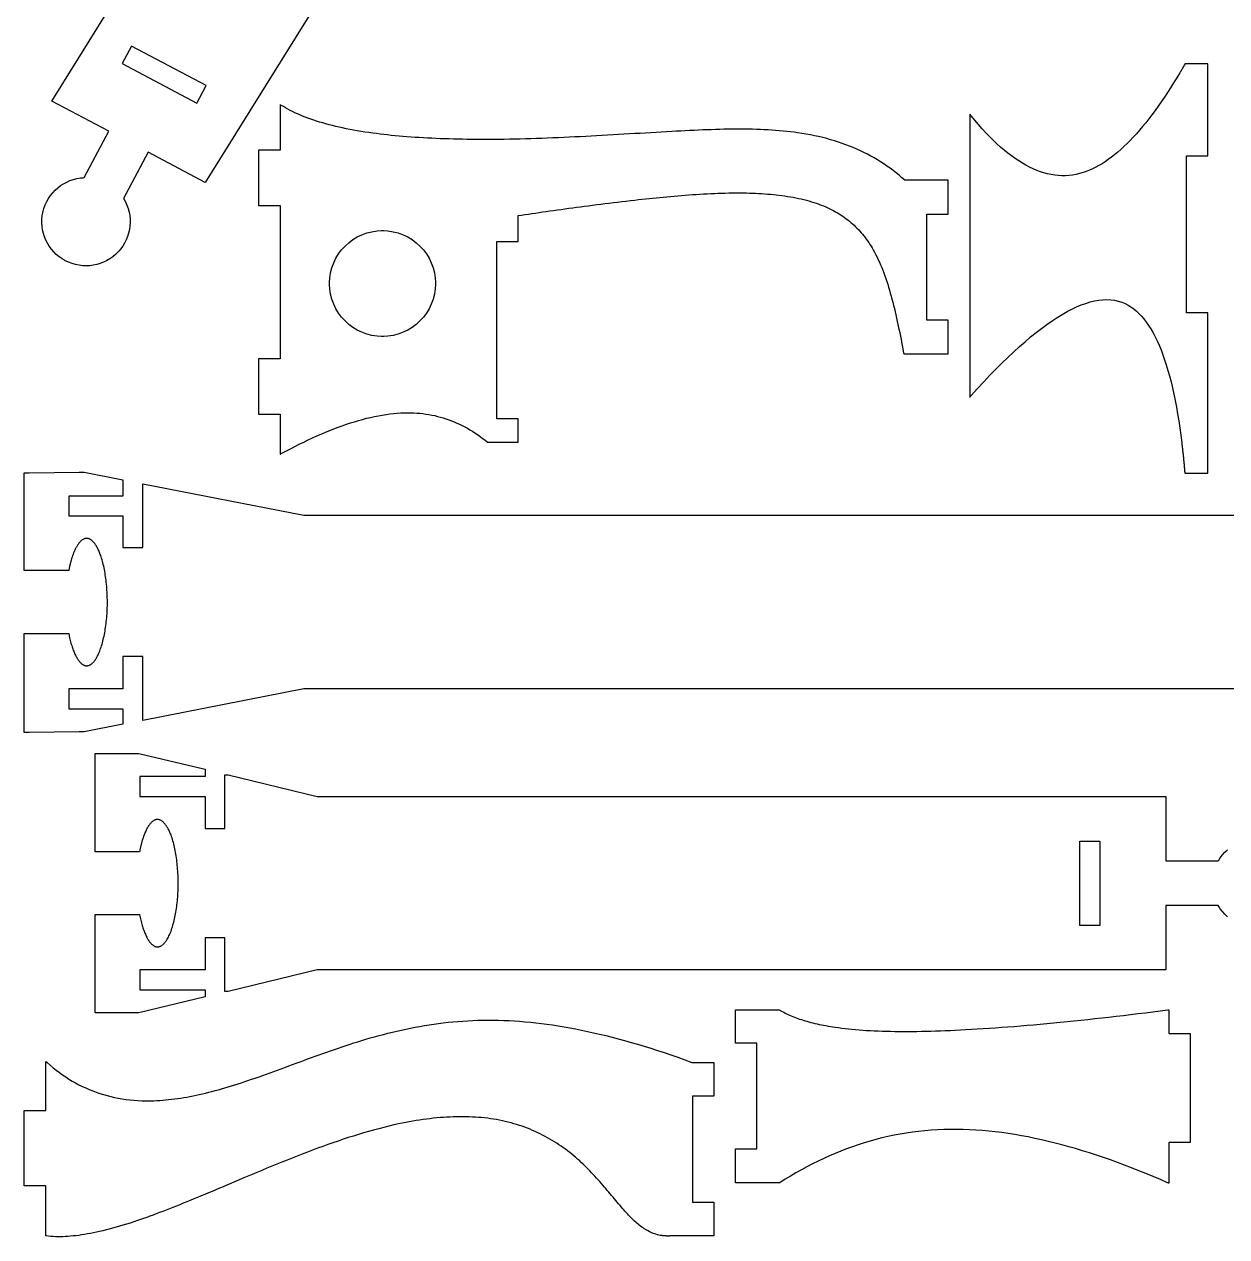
# Model space of a CAD drawing. Extents: x 0 to 250, y 0 to 397.
# Drawn here: x 0 to 111.9, y 5.8 to 118.6 of the extents above; entities that cross this region are included whole.
import ezdxf

# ---------------------------------------------------------------- set-up
doc = ezdxf.new("R2010")
doc.units = 0
doc.layers.get('0').update_dxf_attribs({"linetype": 'CONTINUOUS'})

msp = doc.modelspace()

# ---------------------------------------------------------------- linework, layer by layer
at = {"color": 0}
for points in [[(57.5006, 169.131), (16.835, 103.833), (11.5304, 106.652), (9.23958, 102.341), (9.28478, 102.267), (9.40821, 102.04), (9.54943, 101.73), (9.66336, 101.413), (9.75022, 101.089), (9.81011, 100.762), (9.84326, 100.433), (9.84983, 100.103), (9.82997, 99.7739), (9.78381, 99.4475), (9.71153, 99.1253), (9.61339, 98.8092), (9.48947, 98.5007), (9.33996, 98.2015), (9.16499, 97.9133), (8.96479, 97.6378), (8.79844, 97.4393), (8.73953, 97.3765), (8.68056, 97.3136), (8.49322, 97.1349), (8.23107, 96.9175), (7.95464, 96.7244), (7.66569, 96.5561), (7.36572, 96.4126), (7.05653, 96.2944), (6.73969, 96.2017), (6.41689, 96.1347), (6.08974, 96.0938), (5.75993, 96.0792), (5.42914, 96.0912), (5.09896, 96.13), (4.77106, 96.196), (4.4471, 96.2894), (4.12875, 96.4104), (3.89372, 96.519), (3.81765, 96.5594), (3.74154, 96.6), (3.52001, 96.7339), (3.24154, 96.93), (2.98286, 97.1462), (2.74468, 97.3811), (2.52778, 97.6331), (2.33268, 97.9006), (2.16026, 98.1821), (2.01112, 98.476), (1.88596, 98.781), (1.78554, 99.0956), (1.71044, 99.4179), (1.66151, 99.7468), (1.63932, 100.081), (1.64464, 100.418), (1.67817, 100.757), (1.72146, 101.012), (1.74056, 101.096), (1.75965, 101.18), (1.831, 101.429), (1.94732, 101.749), (2.08832, 102.055), (2.25261, 102.347), (2.43892, 102.622), (2.646, 102.88), (2.87256, 103.12), (3.11729, 103.341), (3.3789, 103.542), (3.65614, 103.721), (3.94764, 103.878), (4.25222, 104.011), (4.56847, 104.12), (4.89524, 104.203), (5.23112, 104.259), (5.48882, 104.284), (5.57493, 104.288), (7.86578, 108.599), (2.57329, 111.411), (38.5053, 169.208)], [(202.783, 56.7328), (26.015, 56.7328), (11.0284, 53.8004), (11.0284, 59.7328), (9.17839, 59.7328), (9.17839, 56.7328), (4.15001, 56.7328), (4.15001, 54.8828), (9.17839, 54.8828), (9.17839, 53.4383), (5.57232, 52.7328), (5.10786, 52.7328), (2.78592, 52.7142), (0.46425, 52.6707), (0, 52.6582), (0, 61.8829), (4.1371, 61.8828), (4.16308, 61.7492), (4.19032, 61.6178), (4.21869, 61.4886), (4.24821, 61.3618), (4.27881, 61.2375), (4.31049, 61.1154), (4.34321, 60.996), (4.3769, 60.8792), (4.41157, 60.765), (4.44715, 60.6535), (4.48367, 60.5449), (4.521, 60.439), (4.55919, 60.3361), (4.59814, 60.2361), (4.63792, 60.1393), (4.67833, 60.0456), (4.71951, 59.9551), (4.76129, 59.8678), (4.80371, 59.7839), (4.84674, 59.7033), (4.89031, 59.6262), (4.9344, 59.5528), (4.97894, 59.4828), (5.02399, 59.4165), (5.06939, 59.354), (5.11518, 59.2953), (5.16135, 59.2404), (5.20779, 59.1894), (5.25456, 59.1426), (5.30154, 59.0997), (5.34868, 59.0608), (5.39339, 59.0275), (5.4381, 58.9974), (5.48281, 58.9707), (5.52756, 58.9475), (5.57232, 58.9276), (5.61708, 58.9111), (5.66183, 58.8981), (5.70654, 58.8883), (5.75125, 58.8819), (5.7959, 58.879), (5.8405, 58.8794), (5.8851, 58.8832), (5.92964, 58.8904), (5.97407, 58.9011), (6.0185, 58.915), (6.06282, 58.9324), (6.10704, 58.9532), (6.15121, 58.9774), (6.19526, 59.005), (6.23921, 59.036), (6.28304, 59.0703), (6.32682, 59.1081), (6.37039, 59.1493), (6.4139, 59.1938), (6.45725, 59.2418), (6.50043, 59.2932), (6.54346, 59.3479), (6.58637, 59.4061), (6.62907, 59.4678), (6.67165, 59.5328), (6.71382, 59.6013), (6.76671, 59.6932), (6.81863, 59.7907), (6.86951, 59.8932), (6.91932, 60.0008), (6.96804, 60.1133), (7.01568, 60.2306), (7.06207, 60.3524), (7.10726, 60.4786), (7.15121, 60.6092), (7.1939, 60.7437), (7.23525, 60.8822), (7.27518, 61.0247), (7.31375, 61.1707), (7.35086, 61.3204), (7.38644, 61.4733), (7.42057, 61.6294), (7.45313, 61.7888), (7.48406, 61.9508), (7.5134, 62.1157), (7.54101, 62.2832), (7.56694, 62.4532), (7.5911, 62.6253), (7.6135, 62.7997), (7.634, 62.9761), (7.65272, 63.1543), (7.66949, 63.3343), (7.68431, 63.5158), (7.69715, 63.6986), (7.70796, 63.8828), (7.71674, 64.0679), (7.72342, 64.2533), (7.72803, 64.4393), (7.73062, 64.6254), (7.73122, 64.8118), (7.72982, 64.9981), (7.72646, 65.184), (7.72114, 65.3696), (7.71386, 65.5547), (7.70475, 65.739), (7.69374, 65.9225), (7.68083, 66.1049), (7.66613, 66.286), (7.64963, 66.4657), (7.63129, 66.6439), (7.61117, 66.8201), (7.58936, 66.9947), (7.56575, 67.1671), (7.54047, 67.3371), (7.51351, 67.5047), (7.48486, 67.6699), (7.45458, 67.8321), (7.42264, 67.9915), (7.38911, 68.1478), (7.35406, 68.3006), (7.31739, 68.4501), (7.27919, 68.596), (7.23947, 68.7381), (7.19824, 68.8761), (7.15554, 69.0101), (7.11139, 69.1397), (7.07563, 69.2387), (7.03907, 69.3347), (7.00174, 69.4278), (6.96365, 69.5176), (6.92492, 69.6047), (6.88553, 69.6886), (6.84554, 69.7694), (6.80496, 69.8471), (6.76383, 69.9217), (6.72222, 69.9932), (6.68018, 70.0615), (6.63764, 70.1267), (6.59478, 70.1886), (6.55154, 70.2472), (6.50797, 70.3028), (6.46414, 70.355), (6.42003, 70.4039), (6.37576, 70.4496), (6.33132, 70.4918), (6.28674, 70.5307), (6.24203, 70.5664), (6.19732, 70.5986), (6.15256, 70.6274), (6.10786, 70.6528), (6.06315, 70.6746), (6.01861, 70.6931), (5.97412, 70.7081), (5.92985, 70.7194), (5.88574, 70.7274), (5.8419, 70.7317), (5.79807, 70.7326), (5.7584, 70.7304), (5.71853, 70.7254), (5.67854, 70.7176), (5.6384, 70.7071), (5.59819, 70.6938), (5.55789, 70.6776), (5.51758, 70.6588), (5.47721, 70.6372), (5.43685, 70.6129), (5.39654, 70.5858), (5.35628, 70.556), (5.31608, 70.5235), (5.27599, 70.4882), (5.236, 70.4503), (5.19624, 70.4096), (5.15657, 70.3664), (5.11714, 70.3203), (5.07796, 70.2715), (5.03901, 70.2203), (5.00032, 70.1663), (4.96197, 70.1096), (4.92389, 70.0503), (4.88624, 69.9883), (4.8489, 69.9239), (4.81196, 69.8567), (4.7755, 69.7868), (4.73942, 69.7144), (4.70383, 69.6394), (4.66878, 69.5618), (4.63422, 69.4817), (4.61431, 69.4336), (4.59457, 69.3847), (4.57503, 69.3351), (4.55567, 69.2847), (4.53657, 69.2335), (4.51768, 69.1815), (4.49903, 69.1288), (4.48058, 69.0753), (4.46235, 69.0211), (4.44433, 68.9662), (4.4266, 68.9106), (4.40901, 68.8543), (4.39176, 68.7974), (4.37468, 68.7396), (4.35792, 68.6812), (4.34131, 68.6222), (4.32503, 68.5626), (4.30897, 68.5022), (4.29313, 68.4414), (4.27761, 68.3799), (4.26232, 68.3176), (4.24735, 68.255), (4.23258, 68.1917), (4.2181, 68.1278), (4.20389, 68.0632), (4.19, 67.9982), (4.17632, 67.9326), (4.16297, 67.8665), (4.1499, 67.7999), (4.1371, 67.7328), (4.1371, 67.7328), (0, 67.7328), (0, 76.816), (0.46425, 76.8272), (2.78592, 76.8661), (5.10792, 76.8828), (5.57232, 76.8828), (9.17839, 76.1772), (9.17839, 74.6678), (4.15001, 74.6678), (4.15001, 72.8178), (9.17839, 72.8178), (9.17839, 69.8828), (11.0284, 69.8828), (11.0284, 75.8153), (26.015, 72.8828), (202.783, 72.8828)], [(111.932, 35.5314), (111.688, 35.7596), (111.461, 36.0092), (111.254, 36.2793), (111.111, 36.495), (111.067, 36.5694), (106.185, 36.5694), (106.185, 30.5828), (27.2467, 30.5828), (18.9599, 28.5828), (18.6708, 28.5828), (18.6708, 33.5828), (16.8222, 33.5828), (16.8222, 30.5828), (10.7392, 30.5828), (10.7392, 28.7329), (16.8222, 28.7329), (16.8222, 28.0669), (10.6731, 26.5828), (6.58914, 26.5828), (6.58914, 35.7329), (10.7263, 35.7329), (10.7523, 35.5993), (10.7795, 35.4679), (10.8078, 35.3387), (10.8373, 35.2119), (10.8679, 35.0875), (10.8996, 34.9656), (10.9323, 34.8461), (10.966, 34.7293), (11.0007, 34.6151), (11.0363, 34.5036), (11.0728, 34.3949), (11.1101, 34.289), (11.1483, 34.1861), (11.1873, 34.0862), (11.2271, 33.9894), (11.2675, 33.8957), (11.3087, 33.8051), (11.3505, 33.7179), (11.3929, 33.6339), (11.4359, 33.5535), (11.4794, 33.4764), (11.5235, 33.4028), (11.5681, 33.3329), (11.6131, 33.2667), (11.6585, 33.2042), (11.7043, 33.1454), (11.7505, 33.0906), (11.797, 33.0396), (11.8437, 32.9926), (11.8907, 32.9499), (11.9378, 32.911), (11.9825, 32.8775), (12.0272, 32.8475), (12.072, 32.8208), (12.1168, 32.7976), (12.1615, 32.7778), (12.2062, 32.7613), (12.251, 32.7481), (12.2957, 32.7383), (12.3404, 32.7321), (12.385, 32.729), (12.4297, 32.7294), (12.4742, 32.7333), (12.5188, 32.7406), (12.5633, 32.7511), (12.6076, 32.7651), (12.652, 32.7825), (12.6962, 32.8033), (12.7403, 32.8275), (12.7844, 32.855), (12.8283, 32.886), (12.8722, 32.9204), (12.916, 32.9582), (12.9596, 32.9993), (13.003, 33.0439), (13.0464, 33.0919), (13.0896, 33.1433), (13.1327, 33.1981), (13.1755, 33.2562), (13.2183, 33.3179), (13.2608, 33.3829), (13.303, 33.4513), (13.3558, 33.5433), (13.4078, 33.6407), (13.4587, 33.7433), (13.5085, 33.851), (13.5572, 33.9635), (13.6048, 34.0807), (13.6512, 34.2025), (13.6965, 34.3286), (13.7404, 34.4592), (13.783, 34.5938), (13.8244, 34.7324), (13.8643, 34.8747), (13.9029, 35.0208), (13.94, 35.1704), (13.9757, 35.3235), (14.0097, 35.4796), (14.0422, 35.6388), (14.0732, 35.8008), (14.1025, 35.9658), (14.1301, 36.1332), (14.1561, 36.3032), (14.1803, 36.4754), (14.2026, 36.6499), (14.2232, 36.8263), (14.2418, 37.0044), (14.2586, 37.1844), (14.2735, 37.3658), (14.2862, 37.5488), (14.2971, 37.7329), (14.3058, 37.9181), (14.3125, 38.1035), (14.3172, 38.2893), (14.3197, 38.4756), (14.3204, 38.6618), (14.3189, 38.8481), (14.3156, 39.0342), (14.3103, 39.2197), (14.3031, 39.4047), (14.2939, 39.5892), (14.2829, 39.7726), (14.27, 39.955), (14.2553, 40.1361), (14.2387, 40.3158), (14.2204, 40.4939), (14.2004, 40.6703), (14.1785, 40.8447), (14.1549, 41.0171), (14.1296, 41.1872), (14.1026, 41.3549), (14.074, 41.52), (14.0438, 41.6822), (14.0118, 41.8415), (13.9783, 41.9978), (13.9432, 42.1507), (13.9065, 42.3003), (13.8683, 42.4461), (13.8286, 42.5882), (13.7874, 42.7263), (13.7447, 42.8601), (13.7006, 42.9899), (13.6551, 43.1149), (13.6198, 43.2061), (13.5839, 43.2946), (13.5474, 43.3803), (13.5102, 43.4633), (13.4724, 43.5433), (13.4341, 43.6207), (13.3952, 43.6951), (13.3559, 43.7668), (13.3161, 43.8354), (13.2758, 43.9012), (13.2352, 43.9642), (13.1942, 44.0242), (13.1529, 44.0813), (13.1112, 44.1353), (13.0693, 44.1864), (13.0272, 44.2344), (12.9849, 44.2796), (12.9424, 44.3215), (12.8997, 44.3604), (12.857, 44.3964), (12.8142, 44.4292), (12.7713, 44.4588), (12.7285, 44.4853), (12.6857, 44.5087), (12.6429, 44.5289), (12.6002, 44.546), (12.5577, 44.5597), (12.5153, 44.5704), (12.473, 44.5778), (12.4311, 44.5818), (12.3901, 44.5828), (12.349, 44.5806), (12.3077, 44.5754), (12.2662, 44.5674), (12.2246, 44.5563), (12.1828, 44.5422), (12.1411, 44.5251), (12.0992, 44.5051), (12.0574, 44.4821), (12.0155, 44.4561), (11.9737, 44.4274), (11.932, 44.3956), (11.8903, 44.3608), (11.8488, 44.3232), (11.8075, 44.2826), (11.7663, 44.2392), (11.7253, 44.1929), (11.6845, 44.1436), (11.644, 44.0915), (11.6038, 44.0367), (11.5639, 43.9789), (11.5243, 43.9182), (11.4851, 43.8547), (11.4463, 43.7885), (11.4079, 43.7193), (11.37, 43.6474), (11.3326, 43.5726), (11.2956, 43.4951), (11.2592, 43.4149), (11.2234, 43.3318), (11.2034, 43.2837), (11.1837, 43.2349), (11.1642, 43.1851), (11.1449, 43.1347), (11.1257, 43.0836), (11.1068, 43.0315), (11.0882, 42.9789), (11.0697, 42.9254), (11.0515, 42.8713), (11.0335, 42.8164), (11.0157, 42.7607), (10.9982, 42.7043), (10.9809, 42.6474), (10.9639, 42.5897), (10.9471, 42.5314), (10.9305, 42.4724), (10.9142, 42.4126), (10.8981, 42.3524), (10.8823, 42.2914), (10.8668, 42.2299), (10.8515, 42.1678), (10.8365, 42.105), (10.8217, 42.0417), (10.8072, 41.9778), (10.793, 41.9133), (10.7791, 41.8483), (10.7655, 41.7828), (10.7521, 41.7167), (10.739, 41.65), (10.7263, 41.5828), (10.7263, 41.5828), (6.58914, 41.5828), (6.58914, 50.7329), (10.6731, 50.7329), (16.8222, 49.2487), (16.8222, 48.5828), (10.7392, 48.5828), (10.7392, 46.7329), (16.8222, 46.7329), (16.8222, 43.7329), (18.6708, 43.7329), (18.6708, 48.7329), (18.9599, 48.7329), (27.2467, 46.7329), (106.185, 46.7329), (106.185, 40.7194), (111.067, 40.7194), (111.111, 40.7937), (111.254, 41.0096), (111.461, 41.2797), (111.688, 41.5293), (111.932, 41.7575)]]:
    msp.add_lwpolyline(points, dxfattribs=at)
for points in [[(9.98622, 116.532), (9.11811, 114.898), (16.0501, 111.214), (16.9182, 112.848), (9.98622, 116.532)], [(107.952, 76.8099), (110.096, 76.8099), (110.096, 91.704), (108.096, 91.704), (108.096, 106.316), (110.096, 106.316), (110.096, 114.882), (107.978, 114.882), (107.976, 114.879), (107.975, 114.877), (107.974, 114.875), (107.973, 114.874), (107.971, 114.87), (107.971, 114.869), (107.97, 114.868), (107.968, 114.865), (107.968, 114.864), (107.966, 114.862), (107.966, 114.86), (107.965, 114.859), (107.963, 114.857), (107.963, 114.855), (107.961, 114.853), (107.961, 114.852), (107.958, 114.848), (107.958, 114.847), (107.957, 114.845), (107.956, 114.844), (107.941, 114.817), (107.925, 114.79), (107.909, 114.763), (107.894, 114.736), (107.863, 114.682), (107.847, 114.655), (107.832, 114.628), (107.816, 114.601), (107.785, 114.548), (107.77, 114.521), (107.738, 114.468), (107.723, 114.441), (107.692, 114.388), (107.676, 114.361), (107.661, 114.335), (107.645, 114.308), (107.629, 114.282), (107.614, 114.255), (107.598, 114.229), (107.583, 114.203), (107.552, 114.15), (107.536, 114.124), (107.521, 114.097), (107.49, 114.045), (107.202, 113.568), (106.915, 113.102), (106.627, 112.646), (106.34, 112.201), (106.052, 111.766), (105.763, 111.343), (105.475, 110.931), (105.186, 110.53), (104.897, 110.141), (104.608, 109.763), (104.319, 109.397), (104.03, 109.043), (103.74, 108.701), (103.45, 108.37), (103.16, 108.053), (102.87, 107.747), (102.58, 107.455), (102.289, 107.175), (101.999, 106.907), (101.708, 106.653), (101.417, 106.412), (101.126, 106.185), (100.834, 105.97), (100.543, 105.77), (100.251, 105.583), (99.9594, 105.41), (99.6676, 105.251), (99.3756, 105.106), (99.0833, 104.975), (98.791, 104.859), (98.4985, 104.758), (98.1692, 104.661), (97.8396, 104.584), (97.5097, 104.525), (97.1792, 104.485), (96.8482, 104.465), (96.5168, 104.462), (96.185, 104.479), (95.8526, 104.514), (95.5197, 104.567), (95.1865, 104.637), (94.8526, 104.726), (94.5185, 104.833), (94.1838, 104.957), (93.8487, 105.099), (93.5131, 105.258), (93.1769, 105.434), (92.8404, 105.627), (92.5033, 105.837), (92.166, 106.064), (91.8279, 106.308), (91.4894, 106.568), (91.1506, 106.844), (90.8113, 107.137), (90.4714, 107.445), (90.1311, 107.769), (89.7903, 108.109), (89.4492, 108.465), (89.1074, 108.836), (88.7653, 109.223), (88.4226, 109.624), (88.0794, 110.041), (88.0528, 110.074), (88.0483, 110.079), (88.0172, 110.118), (88.0128, 110.123), (88.0083, 110.129), (88.004, 110.134), (87.9861, 110.156), (87.9817, 110.162), (87.9683, 110.178), (87.964, 110.183), (87.9507, 110.2), (87.9462, 110.205), (87.9462, 83.8804), (87.9506, 83.8851), (87.9549, 83.89), (87.9593, 83.8949), (87.9636, 83.8997), (87.9681, 83.9046), (87.9724, 83.9094), (87.9767, 83.9143), (87.9811, 83.9192), (87.9854, 83.924), (87.9897, 83.9289), (87.9942, 83.9336), (87.9985, 83.9385), (88.0028, 83.9433), (88.0072, 83.9482), (88.0115, 83.9531), (88.0158, 83.9579), (88.0203, 83.9628), (88.0246, 83.9676), (88.029, 83.9725), (88.0333, 83.9772), (88.0376, 83.9822), (88.0421, 83.9869), (88.0508, 83.9967), (88.0551, 84.0015), (88.0596, 84.0064), (88.0639, 84.0113), (88.0682, 84.0161), (88.0726, 84.0208), (88.0769, 84.0258), (88.6651, 84.6728), (89.246, 85.2976), (89.8193, 85.8999), (90.385, 86.4794), (90.9429, 87.036), (91.4931, 87.569), (92.0353, 88.0787), (92.5696, 88.5644), (93.0957, 89.0263), (93.6135, 89.4636), (94.1231, 89.8764), (94.6242, 90.2644), (95.1167, 90.6272), (95.6006, 90.9646), (96.0758, 91.2764), (96.5422, 91.5622), (96.9996, 91.8221), (97.4479, 92.0553), (97.8872, 92.2619), (98.3171, 92.4418), (98.7378, 92.5943), (99.1489, 92.7193), (99.5506, 92.8165), (99.9424, 92.886), (100.325, 92.9271), (100.697, 92.9397), (101.059, 92.9235), (101.412, 92.8783), (101.754, 92.8039), (102.086, 92.6999), (102.408, 92.566), (102.677, 92.4269), (102.939, 92.2661), (103.195, 92.0833), (103.443, 91.8792), (103.685, 91.6536), (103.92, 91.4069), (104.148, 91.1393), (104.37, 90.8508), (104.585, 90.5418), (104.794, 90.2124), (104.996, 89.8626), (105.192, 89.4928), (105.381, 89.1032), (105.564, 88.694), (105.74, 88.2653), (105.91, 87.8172), (106.075, 87.35), (106.233, 86.864), (106.384, 86.3592), (106.53, 85.8358), (106.67, 85.2942), (106.804, 84.7342), (106.932, 84.1564), (107.054, 83.5607), (107.171, 82.9474), (107.281, 82.3167), (107.386, 81.6686), (107.485, 81.0036), (107.579, 80.3217), (107.667, 79.6231), (107.678, 79.5354), (107.688, 79.4474), (107.699, 79.3592), (107.709, 79.2706), (107.719, 79.1818), (107.729, 79.0928), (107.739, 79.0035), (107.749, 78.9139), (107.759, 78.824), (107.769, 78.734), (107.779, 78.6436), (107.788, 78.5531), (107.798, 78.4622), (107.807, 78.3711), (107.817, 78.2797), (107.826, 78.1882), (107.835, 78.0963), (107.844, 78.0042), (107.853, 77.9118), (107.862, 77.8192), (107.871, 77.7263), (107.879, 77.6329), (107.888, 77.5397), (107.897, 77.446), (107.905, 77.3521), (107.914, 77.2579), (107.922, 77.1635), (107.93, 77.0688), (107.938, 76.9737), (107.947, 76.8786), (107.952, 76.8099)], [(23.7961, 111.082), (23.7961, 106.853), (21.7961, 106.853), (21.7961, 101.703), (23.7961, 101.703), (23.7961, 87.4306), (21.7961, 87.4306), (21.7961, 82.2806), (23.7961, 82.2806), (23.7961, 78.5562), (23.8071, 78.5622), (23.8108, 78.5643), (23.8146, 78.5663), (23.8293, 78.5743), (23.8331, 78.5763), (23.8551, 78.5883), (23.8589, 78.5903), (23.8772, 78.6003), (23.881, 78.6022), (23.8994, 78.6122), (23.9031, 78.6142), (23.9104, 78.6182), (24.3319, 78.8442), (24.7511, 79.0643), (25.1679, 79.2783), (25.5824, 79.4861), (25.9942, 79.6879), (26.4036, 79.8832), (26.8104, 80.0722), (27.2147, 80.2546), (27.6164, 80.4304), (28.0153, 80.5994), (28.4115, 80.7617), (28.8049, 80.9169), (29.1956, 81.0653), (29.5833, 81.2064), (29.9682, 81.3403), (30.3501, 81.4669), (30.7292, 81.586), (31.1051, 81.6976), (31.4781, 81.8015), (31.8479, 81.8978), (32.2146, 81.9861), (32.5781, 82.0665), (32.9382, 82.1389), (33.2953, 82.2031), (33.6489, 82.2589), (33.9992, 82.3065), (34.3461, 82.3457), (34.6894, 82.3762), (35.0294, 82.3982), (35.3658, 82.4114), (35.6593, 82.4156), (35.95, 82.4128), (36.2379, 82.4031), (36.5231, 82.3865), (36.8056, 82.3631), (37.0853, 82.3331), (37.3624, 82.2961), (37.6369, 82.2526), (37.9087, 82.2024), (38.1781, 82.1457), (38.4447, 82.0825), (38.7089, 82.0128), (38.9704, 81.9367), (39.2294, 81.8542), (39.4861, 81.7654), (39.7403, 81.6703), (39.9919, 81.5689), (40.2414, 81.4615), (40.4882, 81.3479), (40.7328, 81.2282), (40.975, 81.1026), (41.2149, 80.971), (41.4524, 80.8333), (41.6878, 80.6899), (41.9207, 80.5407), (42.1515, 80.3857), (42.3801, 80.2249), (42.6065, 80.0585), (42.8308, 79.8864), (43.0529, 79.7087), (43.0536, 79.7082), (43.0543, 79.7076), (43.055, 79.7071), (43.0557, 79.7065), (43.0564, 79.706), (43.0571, 79.7054), (43.0578, 79.7049), (43.0585, 79.7043), (43.0592, 79.7037), (43.0599, 79.7032), (43.0606, 79.7026), (43.0612, 79.7019), (43.0626, 79.7008), (43.0632, 79.7003), (43.0647, 79.6992), (43.0654, 79.6986), (43.066, 79.6981), (43.0667, 79.6975), (43.0682, 79.6964), (43.0687, 79.6958), (43.0701, 79.6947), (43.0708, 79.6942), (43.0715, 79.6936), (43.0722, 79.6929), (43.0729, 79.6925), (43.0736, 79.6919), (45.9461, 79.6919), (45.9461, 81.8418), (43.9461, 81.8418), (43.9461, 98.3564), (45.9461, 98.3564), (45.9461, 100.758), (46.2603, 100.805), (46.5779, 100.852), (46.899, 100.9), (47.2235, 100.947), (47.5515, 100.996), (47.8829, 101.044), (48.2178, 101.092), (48.5561, 101.141), (48.8976, 101.19), (49.2425, 101.239), (49.5907, 101.288), (49.9422, 101.337), (50.2969, 101.386), (50.6549, 101.435), (51.0161, 101.484), (51.3804, 101.533), (51.7481, 101.582), (52.1188, 101.631), (52.4926, 101.68), (52.8696, 101.729), (53.2497, 101.778), (53.6329, 101.826), (54.019, 101.874), (54.4082, 101.922), (54.8004, 101.97), (55.1956, 102.018), (55.5938, 102.065), (55.9947, 102.112), (56.3987, 102.159), (56.8056, 102.205), (57.13, 102.241), (57.4563, 102.277), (57.7842, 102.313), (58.1137, 102.348), (58.4447, 102.383), (58.7771, 102.418), (59.1107, 102.451), (59.4454, 102.484), (59.7813, 102.516), (60.1179, 102.547), (60.4554, 102.578), (60.7936, 102.607), (61.1325, 102.635), (61.4718, 102.662), (61.8115, 102.687), (62.1514, 102.711), (62.4915, 102.734), (62.8318, 102.755), (63.1719, 102.775), (63.5118, 102.793), (63.8515, 102.809), (64.1908, 102.824), (64.5297, 102.836), (64.8679, 102.847), (65.2054, 102.855), (65.5422, 102.862), (65.8779, 102.866), (66.2128, 102.868), (66.5464, 102.868), (66.8788, 102.865), (67.1663, 102.86), (67.4525, 102.853), (67.7371, 102.844), (68.0203, 102.833), (68.3017, 102.82), (68.5814, 102.804), (68.8592, 102.786), (69.1351, 102.765), (69.4092, 102.742), (69.681, 102.716), (69.9507, 102.687), (70.2181, 102.656), (70.4832, 102.622), (70.7458, 102.585), (71.006, 102.545), (71.2636, 102.502), (71.5186, 102.457), (71.7707, 102.408), (72.02, 102.356), (72.2664, 102.301), (72.5097, 102.243), (72.75, 102.182), (72.9872, 102.117), (73.221, 102.049), (73.4515, 101.977), (73.6786, 101.902), (73.9022, 101.823), (74.1221, 101.741), (74.3385, 101.655), (74.551, 101.566), (74.7596, 101.472), (74.9428, 101.386), (75.1229, 101.296), (75.2999, 101.203), (75.4737, 101.107), (75.6444, 101.008), (75.8121, 100.906), (75.9768, 100.801), (76.1383, 100.693), (76.2969, 100.582), (76.4526, 100.468), (76.6051, 100.351), (76.7549, 100.231), (76.9015, 100.108), (77.0454, 99.9817), (77.1863, 99.8528), (77.3243, 99.721), (77.4594, 99.5863), (77.5918, 99.4485), (77.7213, 99.3079), (77.8479, 99.1644), (77.9718, 99.0179), (78.0929, 98.8686), (78.2113, 98.7165), (78.3269, 98.5614), (78.44, 98.4035), (78.5501, 98.2428), (78.6578, 98.0792), (78.7626, 97.9126), (78.865, 97.7433), (78.9646, 97.5712), (79.0879, 97.3483), (79.2076, 97.1213), (79.3238, 96.89), (79.4364, 96.6547), (79.5457, 96.4154), (79.6518, 96.1724), (79.7547, 95.9254), (79.8549, 95.6749), (79.9519, 95.4206), (80.0463, 95.1628), (80.1379, 94.9014), (80.2271, 94.6367), (80.3139, 94.3686), (80.3982, 94.0974), (80.4804, 93.8228), (80.5606, 93.5451), (80.6386, 93.2646), (80.7149, 92.981), (80.7894, 92.6946), (80.8622, 92.4054), (80.9335, 92.1135), (81.0035, 91.8189), (81.0719, 91.5218), (81.1394, 91.2222), (81.2057, 90.9201), (81.2711, 90.6158), (81.3356, 90.3093), (81.3993, 90.0006), (81.4624, 89.6897), (81.5249, 89.3769), (81.5869, 89.0619), (81.594, 89.0256), (81.6083, 88.9522), (81.6154, 88.9157), (81.6225, 88.879), (81.6296, 88.8422), (81.6367, 88.8056), (81.6508, 88.7319), (81.6579, 88.6951), (81.665, 88.6583), (81.679, 88.5846), (81.686, 88.5476), (81.6931, 88.5107), (81.714, 88.3997), (81.7211, 88.3626), (81.7281, 88.3256), (81.735, 88.2885), (81.7419, 88.2514), (81.749, 88.2142), (81.756, 88.1769), (81.7628, 88.1397), (81.7697, 88.1025), (81.7767, 88.0653), (81.7836, 88.0279), (81.7906, 87.9906), (81.7974, 87.9533), (81.8043, 87.9158), (81.8044, 87.9151), (81.8046, 87.9143), (81.8047, 87.9135), (81.8049, 87.9126), (81.8053, 87.9111), (81.8053, 87.9103), (81.8056, 87.9094), (81.8057, 87.9088), (81.8058, 87.9079), (81.806, 87.9071), (81.8061, 87.9063), (81.8062, 87.9056), (81.8064, 87.9047), (81.8065, 87.9039), (81.8067, 87.9031), (81.8068, 87.9022), (81.8071, 87.9007), (81.8074, 87.8999), (81.8074, 87.899), (81.8078, 87.8975), (81.8079, 87.8967), (81.8081, 87.8958), (81.8083, 87.8943), (81.8085, 87.8935), (81.8088, 87.8918), (85.9462, 87.8918), (85.9462, 91.0419), (83.9462, 91.0419), (83.9462, 100.892), (85.9462, 100.892), (85.9462, 104.042), (81.9004, 104.042), (81.6367, 104.278), (81.3681, 104.508), (81.095, 104.732), (80.8171, 104.949), (80.5346, 105.161), (80.2474, 105.366), (79.9554, 105.564), (79.6588, 105.757), (79.3574, 105.943), (79.0512, 106.124), (78.7404, 106.298), (78.4249, 106.466), (78.1046, 106.628), (77.7796, 106.784), (77.4497, 106.934), (77.1153, 107.077), (76.7761, 107.215), (76.4321, 107.347), (76.0833, 107.473), (75.7297, 107.592), (75.3715, 107.706), (75.0085, 107.814), (74.6407, 107.916), (74.2681, 108.012), (73.8907, 108.102), (73.5085, 108.186), (73.1215, 108.265), (72.7299, 108.337), (72.3333, 108.404), (71.9319, 108.465), (71.6003, 108.51), (71.2651, 108.552), (70.9269, 108.59), (70.5853, 108.624), (70.2406, 108.656), (69.8925, 108.683), (69.5413, 108.707), (69.1869, 108.729), (68.8294, 108.747), (68.4689, 108.762), (68.1051, 108.774), (67.7385, 108.784), (67.3686, 108.791), (66.996, 108.795), (66.6201, 108.797), (66.2415, 108.796), (65.8599, 108.794), (65.4754, 108.789), (65.0881, 108.782), (64.6978, 108.773), (64.3047, 108.762), (63.9089, 108.75), (63.5103, 108.736), (63.109, 108.721), (62.7049, 108.704), (62.2982, 108.686), (61.8888, 108.666), (61.4768, 108.646), (61.0621, 108.624), (60.6449, 108.602), (60.2251, 108.579), (59.7408, 108.551), (59.2538, 108.524), (58.7639, 108.495), (58.2714, 108.467), (57.7764, 108.438), (57.2792, 108.408), (56.78, 108.379), (56.2788, 108.35), (55.776, 108.32), (55.2715, 108.291), (54.7657, 108.261), (54.2587, 108.232), (53.7507, 108.204), (53.2418, 108.176), (52.7324, 108.148), (52.2222, 108.121), (51.7119, 108.094), (51.2014, 108.069), (50.691, 108.044), (50.1806, 108.02), (49.6707, 107.998), (49.1614, 107.976), (48.6526, 107.956), (48.1449, 107.937), (47.6382, 107.919), (47.1328, 107.903), (46.6288, 107.888), (46.1264, 107.875), (45.6257, 107.864), (45.1269, 107.854), (44.6306, 107.847), (44.1908, 107.841), (43.7532, 107.837), (43.3179, 107.835), (42.8849, 107.834), (42.4543, 107.835), (42.0264, 107.837), (41.6011, 107.841), (41.1785, 107.846), (40.7587, 107.852), (40.3418, 107.861), (39.9281, 107.871), (39.5172, 107.882), (39.1097, 107.895), (38.7054, 107.91), (38.3046, 107.926), (37.9071, 107.944), (37.5132, 107.964), (37.1229, 107.985), (36.7364, 108.008), (36.3537, 108.033), (35.975, 108.06), (35.6003, 108.088), (35.2297, 108.118), (34.8633, 108.15), (34.5011, 108.184), (34.1433, 108.219), (33.7901, 108.257), (33.4414, 108.296), (33.0974, 108.337), (32.7581, 108.38), (32.4235, 108.425), (32.0515, 108.477), (31.6856, 108.532), (31.3256, 108.59), (30.9717, 108.65), (30.6237, 108.712), (30.2819, 108.776), (29.9461, 108.843), (29.6164, 108.912), (29.2928, 108.983), (28.9751, 109.057), (28.6638, 109.133), (28.3583, 109.211), (28.059, 109.292), (27.7657, 109.375), (27.4786, 109.46), (27.1976, 109.548), (26.9228, 109.637), (26.6542, 109.729), (26.3915, 109.824), (26.1351, 109.92), (25.8849, 110.019), (25.6408, 110.12), (25.4029, 110.223), (25.1711, 110.329), (24.9456, 110.437), (24.7263, 110.547), (24.5131, 110.659), (24.3061, 110.774), (24.1054, 110.891), (23.911, 111.01), (23.7961, 111.082)], [(33.3231, 99.3606), (33.4489, 99.3606), (33.8267, 99.3351), (34.3156, 99.2606), (34.7876, 99.1392), (35.2401, 98.9736), (35.6706, 98.7661), (36.0767, 98.5194), (36.4558, 98.236), (36.8056, 97.9182), (37.1235, 97.5683), (37.4069, 97.1893), (37.6536, 96.7832), (37.861, 96.3526), (38.0265, 95.9001), (38.1479, 95.4282), (38.2226, 94.9392), (38.2481, 94.5615), (38.2481, 94.4356), (38.2481, 94.3097), (38.2226, 93.9321), (38.1479, 93.4431), (38.0265, 92.9711), (37.861, 92.5186), (37.6536, 92.0881), (37.4069, 91.6819), (37.1235, 91.3028), (36.8056, 90.9531), (36.4558, 90.6353), (36.0767, 90.3517), (35.6706, 90.105), (35.2401, 89.8976), (34.7876, 89.7321), (34.3156, 89.6107), (33.8267, 89.536), (33.4489, 89.5106), (33.3231, 89.5106), (33.1972, 89.5106), (32.8194, 89.536), (32.3306, 89.6107), (31.8585, 89.7321), (31.406, 89.8976), (30.9754, 90.105), (30.5694, 90.3517), (30.1903, 90.6353), (29.8406, 90.9531), (29.5226, 91.3028), (29.2392, 91.6819), (28.9925, 92.0881), (28.785, 92.5186), (28.6194, 92.9711), (28.4981, 93.4431), (28.4235, 93.9321), (28.3981, 94.3097), (28.3981, 94.4356), (28.3981, 94.5615), (28.4235, 94.9392), (28.4981, 95.4282), (28.6194, 95.9001), (28.785, 96.3526), (28.9925, 96.7832), (29.2392, 97.1893), (29.5226, 97.5683), (29.8406, 97.9182), (30.1903, 98.236), (30.5694, 98.5194), (30.9754, 98.7661), (31.406, 98.9736), (31.8585, 99.1392), (32.3306, 99.2606), (32.8194, 99.3351), (33.1972, 99.3606), (33.3231, 99.3606)], [(98.1853, 42.5694), (100.035, 42.5694), (100.035, 34.7194), (98.1853, 34.7194), (98.1853, 42.5694)], [(106.453, 10.7402), (106.449, 10.7418), (106.445, 10.7433), (106.442, 10.7449), (106.435, 10.7479), (106.431, 10.7495), (106.428, 10.751), (106.424, 10.7526), (106.421, 10.7541), (106.417, 10.7557), (106.414, 10.7572), (106.41, 10.7587), (106.407, 10.7603), (106.403, 10.7618), (106.4, 10.7634), (106.396, 10.7649), (106.393, 10.7665), (106.389, 10.768), (106.386, 10.7695), (106.382, 10.7711), (106.379, 10.7726), (106.375, 10.7742), (106.372, 10.7757), (106.368, 10.7773), (106.365, 10.7788), (106.361, 10.7803), (106.358, 10.7819), (106.354, 10.7834), (106.351, 10.785), (105.677, 11.0781), (105.005, 11.3635), (104.336, 11.6409), (103.669, 11.9105), (103.005, 12.1719), (102.344, 12.425), (101.685, 12.6699), (101.029, 12.9063), (100.376, 13.1341), (99.7253, 13.3533), (99.0774, 13.5637), (98.4324, 13.7652), (97.7901, 13.9576), (97.1508, 14.141), (96.5146, 14.3151), (95.8813, 14.4799), (95.2508, 14.6351), (94.6235, 14.7808), (93.9992, 14.9169), (93.3781, 15.0432), (92.76, 15.1594), (92.1453, 15.2657), (91.5336, 15.3618), (90.9253, 15.4476), (90.3203, 15.5232), (89.7186, 15.5882), (89.1203, 15.6425), (88.5253, 15.6863), (87.9339, 15.719), (87.3458, 15.741), (86.7413, 15.7519), (86.1406, 15.751), (85.5437, 15.7376), (84.9507, 15.7121), (84.3615, 15.6746), (83.7761, 15.6251), (83.1943, 15.5637), (82.6164, 15.4906), (82.0419, 15.4058), (81.4713, 15.3096), (80.9042, 15.2017), (80.3407, 15.0826), (79.7807, 14.9521), (79.2242, 14.8106), (78.6711, 14.6579), (78.1215, 14.4943), (77.5754, 14.3197), (77.0326, 14.1344), (76.4932, 13.9385), (75.9571, 13.732), (75.4242, 13.5151), (74.8946, 13.2877), (74.3681, 13.0501), (73.8449, 12.8023), (73.3247, 12.5444), (72.8078, 12.2765), (72.2939, 11.9987), (71.7829, 11.7112), (71.2751, 11.414), (70.7703, 11.1072), (70.2683, 10.7909), (70.2676, 10.7905), (70.2671, 10.7901), (70.2658, 10.7893), (70.2651, 10.7889), (70.2646, 10.7885), (70.2639, 10.7881), (70.2633, 10.7877), (70.2628, 10.7873), (70.2621, 10.7869), (70.2615, 10.7866), (70.261, 10.7861), (70.2603, 10.7857), (70.2597, 10.7854), (70.259, 10.7849), (70.2578, 10.7842), (70.2572, 10.7837), (70.256, 10.783), (70.2553, 10.7826), (70.2547, 10.7822), (70.254, 10.7818), (70.2535, 10.7814), (70.2529, 10.781), (70.2522, 10.7806), (70.251, 10.7798), (70.2504, 10.7794), (70.2492, 10.7787), (66.1501, 10.7787), (66.1501, 13.9286), (68.1522, 13.9286), (68.1522, 23.7786), (66.1501, 23.7786), (66.1501, 26.8636), (70.2481, 26.8636), (70.2658, 26.8529), (70.3876, 26.7813), (70.5129, 26.7107), (70.6414, 26.6414), (70.7735, 26.5733), (70.9089, 26.5065), (71.0476, 26.441), (71.19, 26.3765), (71.3358, 26.3135), (71.485, 26.2518), (71.6376, 26.1913), (71.7939, 26.1319), (71.9536, 26.0739), (72.1168, 26.0172), (72.2836, 25.9618), (72.4539, 25.9078), (72.6278, 25.8549), (72.8051, 25.8033), (72.9861, 25.7532), (73.1707, 25.7043), (73.3589, 25.6568), (73.5506, 25.6106), (73.746, 25.5657), (73.945, 25.5222), (74.1478, 25.48), (74.354, 25.4393), (74.564, 25.3997), (74.7778, 25.3617), (74.9951, 25.3249), (75.2162, 25.2896), (75.441, 25.2557), (75.7386, 25.2136), (76.0429, 25.174), (76.3536, 25.1368), (76.671, 25.1021), (76.9949, 25.0699), (77.3251, 25.04), (77.6618, 25.0124), (78.005, 24.9874), (78.3544, 24.9646), (78.7101, 24.9442), (79.0721, 24.9261), (79.4403, 24.9104), (79.8144, 24.8969), (80.1949, 24.8858), (80.5814, 24.8768), (80.9737, 24.8703), (81.3722, 24.8658), (81.7765, 24.8636), (82.1868, 24.8635), (82.6028, 24.8657), (83.0246, 24.87), (83.4521, 24.8765), (83.8854, 24.885), (84.3242, 24.8958), (84.7688, 24.9086), (85.2188, 24.9235), (85.6742, 24.9404), (86.1351, 24.9593), (86.6015, 24.9804), (87.0733, 25.0035), (87.5504, 25.0285), (88.0964, 25.059), (88.6486, 25.0921), (89.2068, 25.1272), (89.7712, 25.1647), (90.3415, 25.2044), (90.9178, 25.2465), (91.5, 25.2907), (92.0879, 25.3371), (92.6817, 25.3856), (93.2811, 25.4363), (93.8861, 25.489), (94.4968, 25.5439), (95.1129, 25.6008), (95.7346, 25.6597), (96.3615, 25.7207), (96.9937, 25.7838), (97.6314, 25.8487), (98.2742, 25.9157), (98.9221, 25.9846), (99.5751, 26.0553), (100.233, 26.1279), (100.896, 26.2025), (101.564, 26.2789), (102.237, 26.3571), (102.914, 26.4371), (103.597, 26.5187), (104.283, 26.6024), (104.975, 26.6875), (105.671, 26.7744), (106.372, 26.8631), (106.377, 26.8639), (106.38, 26.8642), (106.383, 26.8646), (106.386, 26.8649), (106.388, 26.8653), (106.391, 26.8656), (106.394, 26.866), (106.397, 26.8664), (106.4, 26.8667), (106.405, 26.8674), (106.408, 26.8678), (106.411, 26.8681), (106.414, 26.8685), (106.417, 26.8688), (106.419, 26.8692), (106.422, 26.8696), (106.425, 26.8699), (106.428, 26.8703), (106.433, 26.871), (106.436, 26.8712), (106.442, 26.8721), (106.445, 26.8724), (106.448, 26.8728), (106.45, 26.8731), (106.456, 26.8739), (106.456, 24.6854), (108.456, 24.6854), (108.456, 14.5354), (106.456, 14.5354), (106.456, 10.7387), (106.453, 10.7402)], [(60.0442, 5.83421), (60.0121, 5.83317), (59.9811, 5.83117), (59.9501, 5.83117), (59.9181, 5.83018), (59.7921, 5.83018), (59.7611, 5.83117), (59.7292, 5.83117), (59.6992, 5.83317), (59.6671, 5.83421), (59.6361, 5.83518), (59.6061, 5.83718), (59.5742, 5.83919), (59.5431, 5.84119), (59.5121, 5.84418), (59.4821, 5.84619), (59.4511, 5.84918), (59.4211, 5.85319), (59.3901, 5.85618), (59.3601, 5.86019), (59.3292, 5.86518), (59.3001, 5.86919), (59.2692, 5.87315), (59.239, 5.87717), (59.2101, 5.88319), (59.179, 5.88818), (59.1501, 5.89421), (59.0192, 5.92019), (58.8901, 5.95221), (58.7621, 5.98817), (58.6361, 6.02815), (58.5111, 6.07319), (58.3871, 6.12315), (58.2671, 6.17719), (58.1442, 6.23519), (58.0251, 6.29818), (57.9051, 6.36317), (57.7892, 6.43419), (57.6711, 6.50819), (57.5561, 6.58518), (57.4401, 6.66721), (57.3251, 6.75217), (57.2111, 6.84119), (57.099, 6.93317), (56.9861, 7.02718), (56.874, 7.12619), (56.7621, 7.22715), (56.65, 7.33117), (56.5392, 7.43821), (56.429, 7.54921), (56.3181, 7.66217), (56.2071, 7.77718), (56.0971, 7.89518), (55.9861, 8.01519), (55.8761, 8.13721), (55.7651, 8.26221), (55.654, 8.39019), (55.5431, 8.51921), (55.4171, 8.66721), (55.2892, 8.81717), (55.1611, 8.97017), (55.0321, 9.12418), (54.9011, 9.28017), (54.7692, 9.43821), (54.6371, 9.59619), (54.504, 9.75618), (54.3681, 9.91721), (54.2321, 10.0802), (54.094, 10.2422), (53.9561, 10.4062), (53.814, 10.5702), (53.6721, 10.7352), (53.5281, 10.8992), (53.3821, 11.0652), (53.2331, 11.2282), (53.0851, 11.3942), (52.9321, 11.5582), (52.779, 11.7212), (52.624, 11.8842), (52.465, 12.0462), (52.304, 12.2082), (52.1421, 12.3672), (51.9781, 12.5272), (51.81, 12.6842), (51.6401, 12.8412), (51.4681, 12.9952), (51.2931, 13.1482), (51.1151, 13.2992), (50.9281, 13.4532), (50.7361, 13.6062), (50.5431, 13.7562), (50.3471, 13.9032), (50.1471, 14.0482), (49.944, 14.1903), (49.739, 14.3282), (49.53, 14.4642), (49.319, 14.5982), (49.1061, 14.7282), (48.8892, 14.8561), (48.6681, 14.9801), (48.444, 15.1013), (48.219, 15.2192), (47.9901, 15.3342), (47.7581, 15.4451), (47.524, 15.5522), (47.2851, 15.6563), (47.044, 15.7582), (46.8011, 15.8532), (46.554, 15.9463), (46.304, 16.0372), (46.0531, 16.1212), (45.7971, 16.2032), (45.539, 16.2803), (45.2781, 16.3532), (45.014, 16.4232), (44.7471, 16.4872), (44.4781, 16.5482), (44.2061, 16.6032), (43.929, 16.6553), (43.6571, 16.7011), (43.3831, 16.7422), (43.1061, 16.7803), (42.8261, 16.8132), (42.544, 16.8412), (42.2601, 16.8663), (41.9721, 16.8872), (41.6831, 16.9022), (41.3921, 16.9142), (41.099, 16.9212), (40.8031, 16.9262), (40.504, 16.9262), (40.204, 16.9212), (39.9011, 16.9132), (39.5971, 16.9013), (39.29, 16.8842), (38.9821, 16.8651), (38.6721, 16.8412), (38.3611, 16.8132), (38.0471, 16.7813), (37.7321, 16.7451), (37.414, 16.7062), (37.0961, 16.6632), (36.775, 16.6163), (36.454, 16.5663), (36.13, 16.5122), (35.8061, 16.4551), (35.479, 16.3942), (35.1511, 16.3282), (34.824, 16.2601), (34.3621, 16.1592), (33.9, 16.0512), (33.435, 15.9372), (32.9681, 15.8163), (32.499, 15.6913), (32.029, 15.5592), (31.5581, 15.4211), (31.0861, 15.2803), (30.6121, 15.1332), (30.1371, 14.9811), (29.664, 14.8261), (29.1871, 14.6661), (28.7121, 14.5032), (28.2361, 14.3351), (27.7611, 14.1642), (27.285, 13.9913), (26.81, 13.8152), (26.3351, 13.6352), (25.8611, 13.4532), (25.3871, 13.2702), (24.915, 13.0842), (24.4431, 12.8962), (23.974, 12.7082), (23.505, 12.5172), (23.0371, 12.3262), (22.5721, 12.1342), (22.11, 11.9412), (21.649, 11.7492), (21.19, 11.5562), (20.7331, 11.3632), (20.28, 11.1712), (19.9221, 11.0202), (19.565, 10.8692), (19.21, 10.7192), (18.8571, 10.5692), (18.5071, 10.4202), (18.1569, 10.2732), (17.811, 10.1272), (17.4671, 9.98318), (17.124, 9.83817), (16.7831, 9.69618), (16.446, 9.55621), (16.1111, 9.41721), (15.7781, 9.27821), (15.4471, 9.14421), (15.1181, 9.00917), (14.7931, 8.87717), (14.469, 8.74621), (14.149, 8.61919), (13.831, 8.49219), (13.515, 8.36919), (13.203, 8.24621), (12.893, 8.12717), (12.586, 8.01019), (12.282, 7.89615), (11.981, 7.78418), (11.682, 7.67617), (11.387, 7.56917), (11.094, 7.46419), (10.806, 7.36317), (10.519, 7.26617), (10.178, 7.15218), (9.84, 7.04221), (9.50803, 6.93718), (9.18001, 6.83518), (8.85601, 6.73817), (8.53803, 6.64615), (8.22401, 6.55919), (7.91401, 6.47618), (7.609, 6.39615), (7.308, 6.32319), (7.01303, 6.25319), (6.72103, 6.18821), (6.435, 6.12717), (6.153, 6.07118), (5.87603, 6.02018), (5.60303, 5.97418), (5.33501, 5.93121), (5.07101, 5.89421), (4.81201, 5.86219), (4.558, 5.83317), (4.308, 5.81017), (4.06299, 5.79118), (3.82303, 5.77718), (3.58703, 5.76719), (3.35601, 5.76318), (3.12999, 5.76318), (2.90799, 5.76921), (2.69103, 5.77815), (2.47803, 5.79215), (2.27001, 5.81218), (2.067, 5.83718), (2.06, 5.83718), (2.058, 5.83817), (2.05203, 5.83817), (2.04699, 5.83919), (2.04101, 5.83919), (2.03901, 5.84119), (2.03201, 5.84119), (2.028, 5.84218), (2.01899, 5.84218), (2.01503, 5.84418), (2.00803, 5.84418), (2.00603, 5.84517), (2, 5.84517), (2, 10.4872), (0, 10.4872), (0, 17.4953), (2, 17.4953), (2, 22.0801), (2.125, 21.9672), (2.405, 21.7213), (2.68799, 21.4842), (2.97499, 21.2562), (3.26503, 21.0372), (3.55903, 20.8263), (3.85699, 20.6242), (4.15799, 20.4332), (4.463, 20.2482), (4.771, 20.0732), (5.08301, 19.9063), (5.398, 19.7492), (5.71701, 19.6013), (6.03901, 19.4601), (6.36501, 19.3301), (6.69504, 19.2082), (7.028, 19.0942), (7.36404, 18.9901), (7.70503, 18.8942), (8.04899, 18.8063), (8.396, 18.7272), (8.74701, 18.6582), (9.102, 18.5963), (9.46001, 18.5442), (9.822, 18.5012), (10.187, 18.4642), (10.556, 18.4403), (10.929, 18.4212), (11.306, 18.4122), (11.685, 18.4122), (12.068, 18.4201), (12.337, 18.4313), (12.608, 18.4463), (12.88, 18.4662), (13.155, 18.4901), (13.432, 18.5172), (13.71, 18.5482), (13.989, 18.5842), (14.2711, 18.6232), (14.5531, 18.6661), (14.8371, 18.7132), (15.124, 18.7632), (15.411, 18.8172), (15.7, 18.8742), (15.99, 18.9342), (16.2819, 18.9982), (16.575, 19.0653), (16.869, 19.1351), (17.165, 19.2082), (17.4621, 19.2842), (17.761, 19.3632), (18.061, 19.4451), (18.3621, 19.5303), (18.665, 19.6163), (18.9681, 19.7062), (19.2721, 19.7982), (19.5781, 19.8942), (19.885, 19.9913), (20.1931, 20.0892), (20.5031, 20.1913), (20.8119, 20.2951), (21.1531, 20.4103), (21.4931, 20.5282), (21.8361, 20.6482), (22.1781, 20.7692), (22.5221, 20.8922), (22.8671, 21.0163), (23.2111, 21.1413), (23.5581, 21.2672), (23.904, 21.3951), (24.2531, 21.5232), (24.601, 21.6522), (24.9511, 21.7813), (25.3011, 21.9103), (25.6531, 22.0392), (26.005, 22.1701), (26.3581, 22.2992), (26.7121, 22.4282), (27.0681, 22.5582), (27.424, 22.6872), (27.78, 22.8153), (28.139, 22.9413), (28.4971, 23.0672), (28.8581, 23.1922), (29.219, 23.3163), (29.5811, 23.4382), (29.944, 23.5592), (30.3081, 23.6782), (30.6721, 23.7951), (31.039, 23.9103), (31.405, 24.0232), (31.775, 24.1342), (32.1811, 24.2532), (32.589, 24.3703), (32.999, 24.4832), (33.41, 24.5922), (33.824, 24.6992), (34.239, 24.8022), (34.6571, 24.9013), (35.0781, 24.9953), (35.5, 25.0872), (35.9251, 25.1742), (36.3511, 25.2582), (36.7821, 25.3372), (37.215, 25.4103), (37.65, 25.4801), (38.089, 25.5451), (38.53, 25.6063), (38.9761, 25.6603), (39.424, 25.7122), (39.875, 25.7562), (40.3311, 25.7951), (40.789, 25.8301), (41.2511, 25.8582), (41.7181, 25.8812), (42.189, 25.8982), (42.6621, 25.9092), (43.1401, 25.9132), (43.624, 25.9122), (44.1101, 25.9032), (44.6011, 25.8901), (45.0971, 25.8672), (45.5861, 25.8412), (46.0792, 25.8063), (46.5781, 25.7663), (47.0811, 25.7193), (47.589, 25.6662), (48.1011, 25.6051), (48.619, 25.5372), (49.1431, 25.4632), (49.6711, 25.3812), (50.2061, 25.2942), (50.744, 25.1982), (51.289, 25.0963), (51.839, 24.9872), (52.3942, 24.8703), (52.9561, 24.7462), (53.5221, 24.6153), (54.094, 24.4763), (54.6721, 24.3301), (55.2571, 24.1772), (55.8471, 24.0163), (56.4431, 23.8482), (57.0461, 23.6732), (57.654, 23.4882), (58.2681, 23.2982), (58.8892, 23.0992), (59.5151, 22.8922), (60.149, 22.6772), (60.7892, 22.4551), (61.4351, 22.2242), (62.089, 21.9872), (64.1501, 21.9872), (64.1501, 18.8372), (62.1501, 18.8372), (62.1501, 8.98719), (64.1501, 8.98719), (64.1501, 5.83718), (60.0761, 5.83718), (60.0442, 5.83421)]]:
    msp.add_lwpolyline(points, close=True, dxfattribs=at)

doc.saveas('drawing.dxf')
